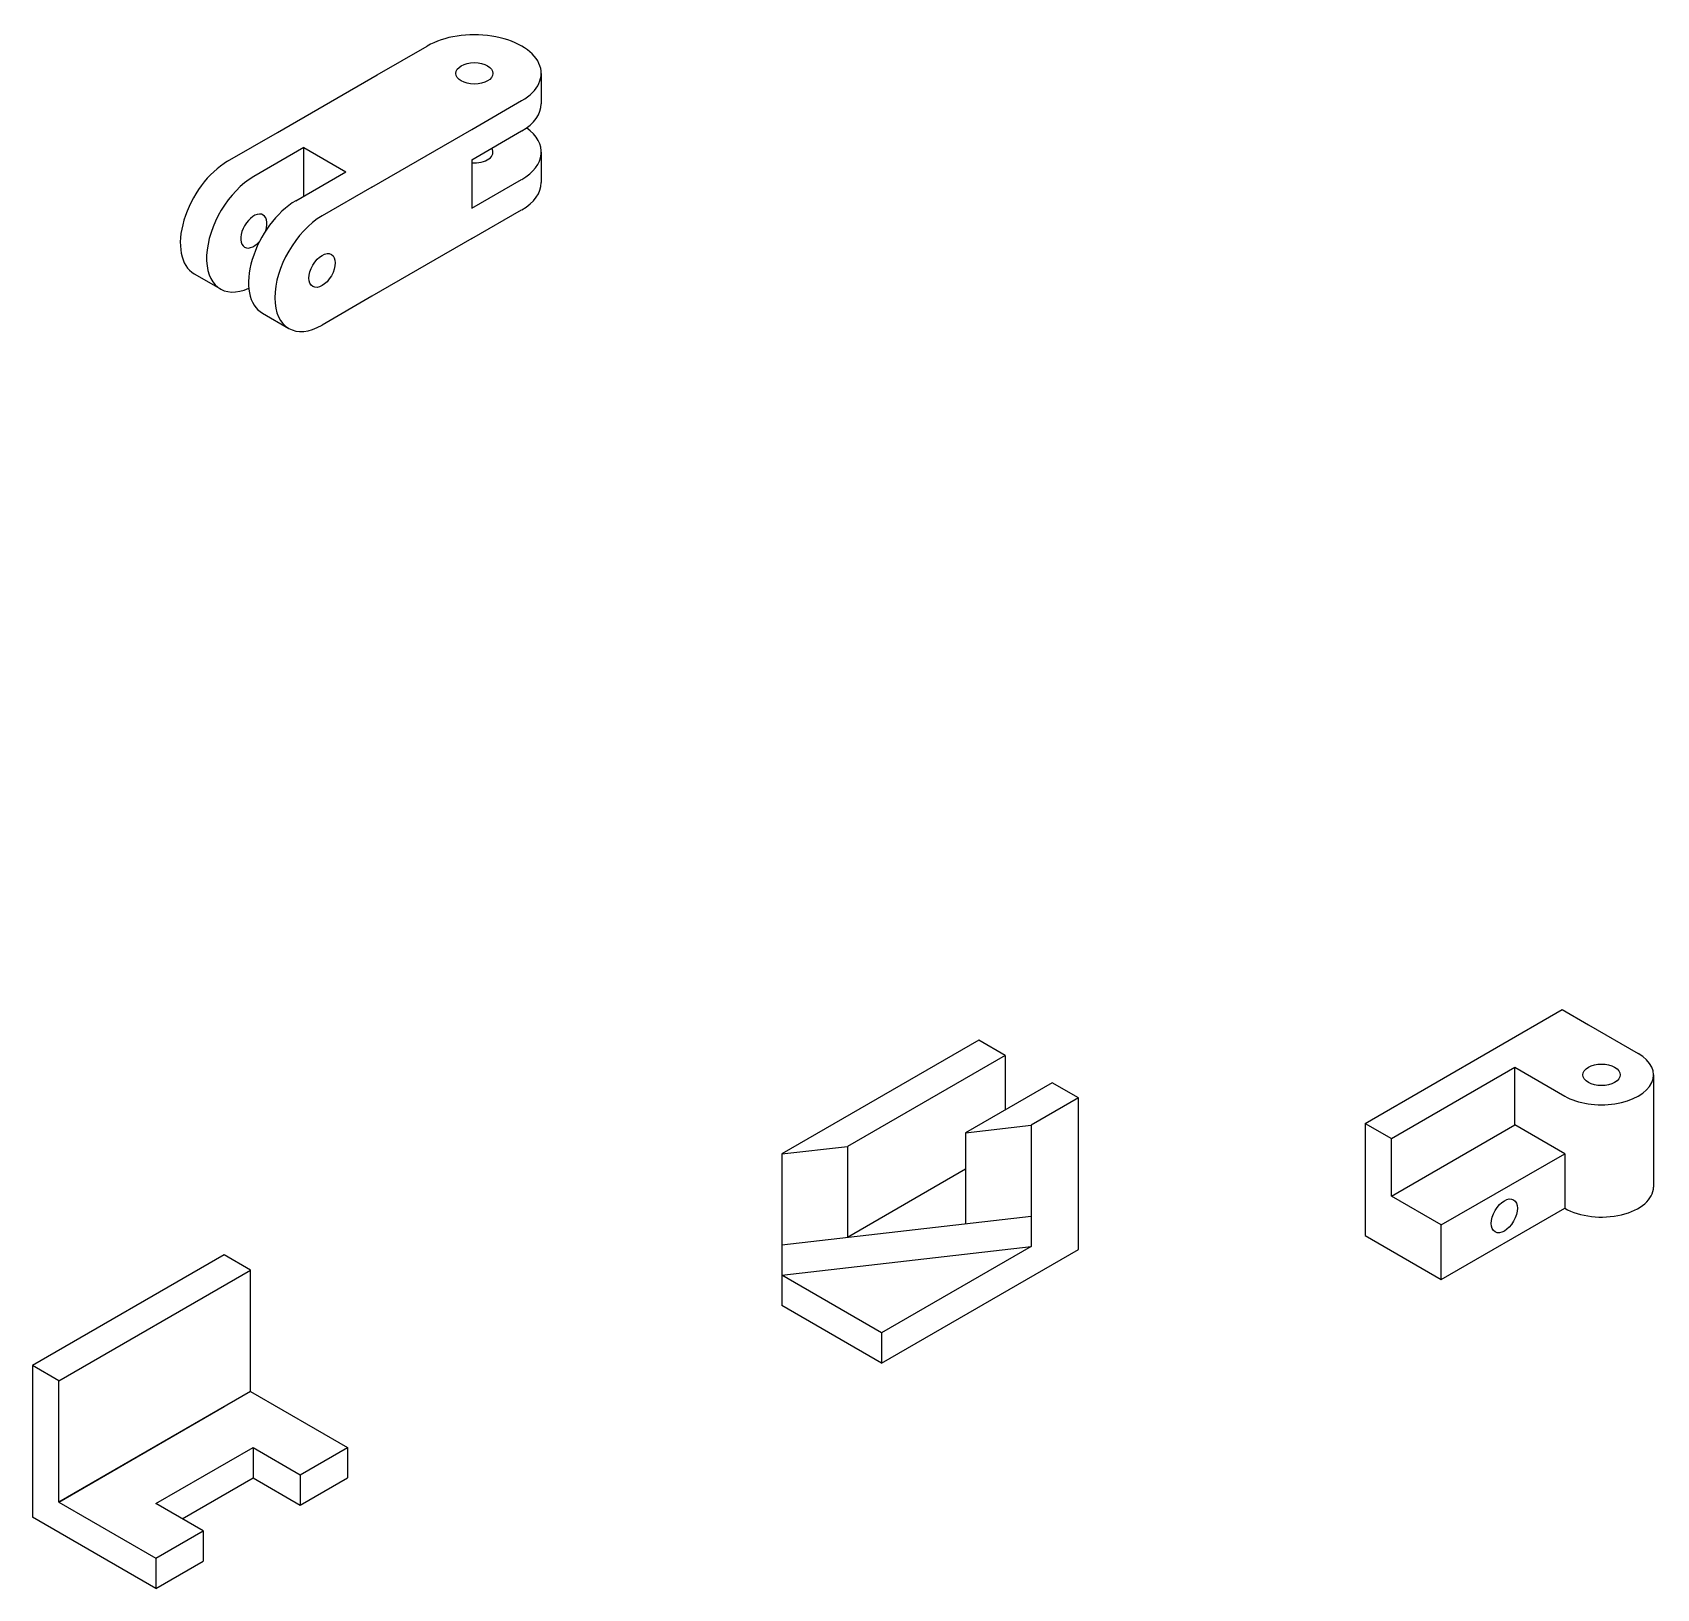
# Model space of a CAD drawing. Header units: inches. Extents: x 41 to 577, y 8 to 521.
import ezdxf

# ---------------------------------------------------------------- set-up
doc = ezdxf.new("R2010")
doc.units = ezdxf.units.IN
doc.header["$MEASUREMENT"] = 0

msp = doc.modelspace()

# ---------------------------------------------------------------- linework, layer by layer
for p, q in [((155.2, 506.98), (171.65, 516.48)), ((122.29, 487.98), (155.2, 506.98)), ((209.28, 507.48), (209.28, 497.48)), ((186.37, 488.98), (202.83, 498.48)), ((105.83, 478.48), (122.29, 487.98)), ((153.46, 469.98), (186.37, 488.98)), ((186.37, 478.98), (202.83, 488.48)), ((130.95, 482.98), (114.49, 473.48)), ((130.95, 466.73), (130.95, 482.98)), ((130.95, 482.98), (144.8, 474.98)), ((186.37, 478.98), (186.37, 462.98)), ((209.28, 481.48), (209.28, 471.48)), ((128.35, 465.48), (144.8, 474.98)), ((186.37, 462.98), (202.83, 472.48)), ((153.46, 469.98), (137.01, 460.48)), ((186.37, 452.98), (202.83, 462.48)), ((186.37, 452.98), (153.46, 433.98)), ((94.81, 441.39), (103.47, 436.39)), ((153.46, 433.98), (137.01, 424.48)), ((117.33, 428.39), (125.99, 423.39)), ((481.04, 161.28), (546, 198.78)), ((546, 198.78), (554.66, 193.78)), ((554.66, 193.78), (571.11, 184.28)), ((353.59, 188.68), (288.64, 151.18)), ((362.25, 183.68), (353.59, 188.68)), ((362.25, 183.68), (310.29, 153.68)), ((362.25, 183.68), (362.25, 165.68)), ((489.7, 156.28), (530.41, 179.78)), ((530.41, 160.78), (530.41, 179.78)), ((530.41, 179.78), (546.86, 170.28)), ((576.13, 177.28), (576.13, 140.28)), ((377.84, 174.68), (349.26, 158.18)), ((386.5, 169.68), (377.84, 174.68)), ((386.5, 169.68), (370.91, 160.68)), ((386.5, 119.68), (386.5, 169.68)), ((481.04, 161.28), (489.7, 156.28)), ((481.04, 161.28), (481.04, 124.28)), ((489.7, 137.28), (530.41, 160.78)), ((546.86, 151.28), (530.41, 160.78)), ((349.26, 158.18), (370.91, 160.68)), ((349.26, 158.18), (349.26, 128.18)), ((370.91, 160.68), (370.91, 120.68)), ((489.7, 137.28), (489.7, 156.28)), ((288.64, 151.18), (310.29, 153.68)), ((288.64, 151.18), (288.64, 101.18)), ((310.29, 153.68), (310.29, 123.68)), ((506.16, 127.78), (546.86, 151.28)), ((546.86, 151.28), (546.86, 133.28)), ((349.26, 146.18), (310.29, 123.68)), ((506.16, 127.78), (489.7, 137.28)), ((288.64, 121.18), (370.91, 130.68)), ((506.16, 109.78), (546.86, 133.28)), ((481.04, 124.28), (506.16, 109.78)), ((506.16, 109.78), (506.16, 127.78)), ((104.71, 117.91), (41.49, 81.41)), ((113.37, 112.91), (104.71, 117.91)), ((288.64, 111.18), (370.91, 120.68)), ((370.91, 120.68), (321.55, 92.18)), ((321.55, 82.18), (386.5, 119.68)), ((50.15, 76.41), (113.37, 112.91)), ((113.37, 72.91), (113.37, 112.91)), ((321.55, 92.18), (288.64, 111.18)), ((321.55, 82.18), (288.64, 101.18)), ((321.55, 92.18), (321.55, 82.18)), ((50.15, 76.41), (41.49, 81.41)), ((41.49, 81.41), (41.49, 31.41)), ((50.15, 36.41), (50.15, 76.41)), ((113.37, 72.91), (50.15, 36.41)), ((113.37, 72.91), (145.41, 54.41)), ((50.15, 36.41), (104.71, 67.91)), ((82.19, 35.91), (114.23, 54.41)), ((114.23, 54.41), (129.82, 45.41)), ((114.23, 54.41), (114.23, 44.41)), ((129.82, 45.41), (145.41, 54.41)), ((145.41, 54.41), (145.41, 44.41)), ((90.85, 30.91), (114.23, 44.41)), ((114.23, 44.41), (129.82, 35.41)), ((129.82, 45.41), (129.82, 35.41)), ((129.82, 35.41), (145.41, 44.41)), ((50.15, 36.41), (82.19, 17.91)), ((97.78, 26.91), (82.19, 35.91)), ((82.19, 7.91), (41.49, 31.41)), ((82.19, 17.91), (97.78, 26.91)), ((97.78, 26.91), (97.78, 16.91)), ((82.19, 17.91), (82.19, 7.91)), ((82.19, 7.91), (97.78, 16.91))]:
    msp.add_line(p, q)
for centre, major_axis, start_param, end_param in [((187.24, 507.48), (-22.05, 0), 2.356194, 5.497787), ((187.24, 497.48), (-22.05, 0), 2.356194, 3.141593), ((187.24, 481.48), (-22.05, 0), 2.356194, 3.821266), ((187.24, 481.48), (-6.12, 0), 7.712085, 9.798659), ((105.83, 460.48), (-11.02, -19.09), 3.926991, 6.283185), ((114.49, 455.48), (-11.02, -19.09), 3.926991, 6.962859), ((187.24, 471.48), (-22.05, 0), 2.356194, 3.141593), ((114.49, 455.48), (-3.06, -5.3), 1.915025, 7.509753), ((128.35, 447.48), (-11.02, -19.09), 3.926991, 6.283185), ((137.01, 442.48), (-11.02, -19.09), 3.926991, 7.068583), ((558.99, 177.28), (-17.15, 0), 0.785398, 3.926991), ((558.99, 177.28), (-6.12, 0), 2.356194490192344, 8.63937979737193), ((558.99, 140.28), (-17.15, 0), 0.785398, 3.141593)]:
    msp.add_ellipse(centre, major_axis=major_axis, ratio=0.57735, start_param=start_param, end_param=end_param)
for centre, major_axis in [((187.24, 507.48), (-6.12, 0)), ((137.01, 442.48), (-3.06, -5.3)), ((526.94, 130.78), (-3.06, -5.3))]:
    msp.add_ellipse(centre, major_axis=major_axis, ratio=0.57735)

doc.saveas('drawing.dxf')
